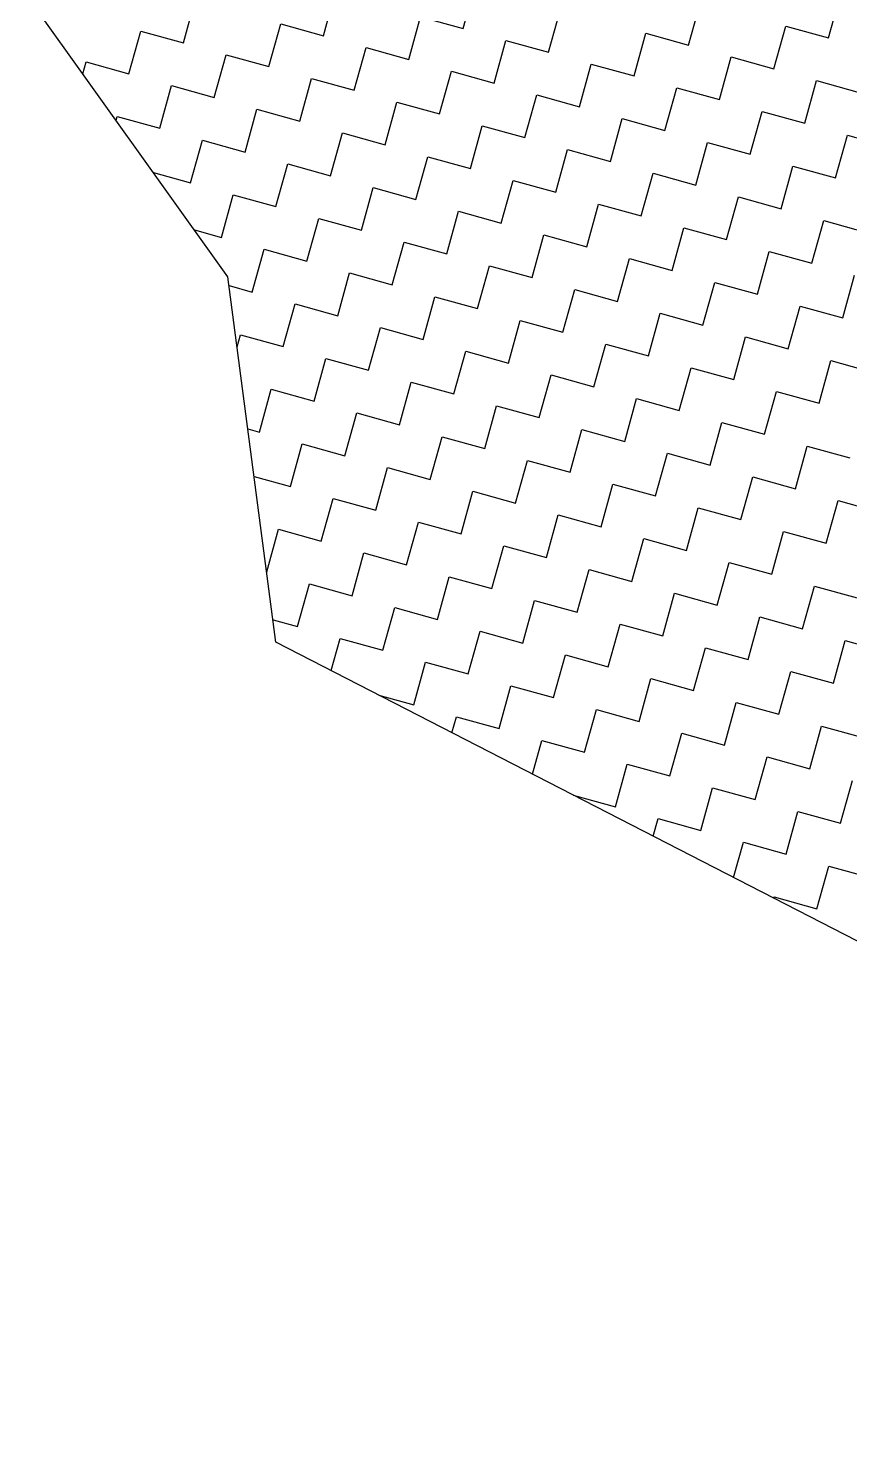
# Model space of a CAD drawing. Header units: metres. Extents: x 291974 to 293244, y 2020596 to 2023640.
# Drawn here: x 292561.8 to 292608.2, y 2022429.9 to 2022509 of the extents above; entities that cross this region are included whole.
import ezdxf

# ---------------------------------------------------------------- set-up
doc = ezdxf.new("R2010")
doc.units = ezdxf.units.M
doc.header["$MEASUREMENT"] = 0
doc.layers.add('POLY_HATCH', color=12, linetype='Continuous')

msp = doc.modelspace()

# ---------------------------------------------------------------- linework, layer by layer
at = {"layer": 'POLY_HATCH', "linetype": 'Continuous'}
for p, q in [((292578.503, 2022508.54), (292579.172, 2022510.95)), ((292586.403, 2022508.945), (292587.072, 2022511.355)), ((292607.024, 2022508.417), (292607.692, 2022510.828)), ((292570.603, 2022508.135), (292571.272, 2022510.546)), ((292591.224, 2022507.608), (292591.892, 2022510.018)), ((292599.124, 2022508.013), (292599.792, 2022510.423)), ((292575.424, 2022506.798), (292576.093, 2022509.209)), ((292576.093, 2022509.209), (292578.503, 2022508.54)), ((292583.324, 2022507.203), (292583.993, 2022509.613)), ((292583.993, 2022509.613), (292586.403, 2022508.945)), ((292567.524, 2022506.393), (292568.193, 2022508.804)), ((292568.193, 2022508.804), (292570.603, 2022508.135)), ((292596.045, 2022506.271), (292596.713, 2022508.681)), ((292596.713, 2022508.681), (292599.124, 2022508.013)), ((292603.945, 2022506.675), (292604.613, 2022509.086)), ((292604.613, 2022509.086), (292607.024, 2022508.417)), ((292580.245, 2022505.461), (292580.914, 2022507.871)), ((292580.914, 2022507.871), (292583.324, 2022507.203)), ((292588.145, 2022505.866), (292588.813, 2022508.276)), ((292588.813, 2022508.276), (292591.224, 2022507.608)), ((292564.925, 2022506.38), (292565.114, 2022507.062)), ((292565.114, 2022507.062), (292567.524, 2022506.393)), ((292572.345, 2022505.056), (292573.014, 2022507.467)), ((292573.014, 2022507.467), (292575.424, 2022506.798)), ((292592.966, 2022504.529), (292593.634, 2022506.939)), ((292593.634, 2022506.939), (292596.045, 2022506.271)), ((292600.866, 2022504.934), (292601.534, 2022507.344)), ((292601.534, 2022507.344), (292603.945, 2022506.675)), ((292577.166, 2022503.719), (292577.835, 2022506.13)), ((292577.835, 2022506.13), (292580.245, 2022505.461)), ((292585.066, 2022504.124), (292585.734, 2022506.534)), ((292585.734, 2022506.534), (292588.145, 2022505.866)), ((292569.266, 2022503.314), (292569.935, 2022505.725)), ((292569.935, 2022505.725), (292572.345, 2022505.056)), ((292597.787, 2022503.192), (292598.455, 2022505.602)), ((292598.455, 2022505.602), (292600.866, 2022504.934)), ((292605.687, 2022503.596), (292606.355, 2022506.007)), ((292606.355, 2022506.007), (292608.766, 2022505.338)), ((292581.987, 2022502.382), (292582.655, 2022504.792)), ((292582.655, 2022504.792), (292585.066, 2022504.124)), ((292589.887, 2022502.787), (292590.555, 2022505.197)), ((292590.555, 2022505.197), (292592.966, 2022504.529)), ((292566.796, 2022503.766), (292566.856, 2022503.983)), ((292566.856, 2022503.983), (292569.266, 2022503.314)), ((292574.087, 2022501.977), (292574.756, 2022504.388)), ((292574.756, 2022504.388), (292577.166, 2022503.719)), ((292594.708, 2022501.45), (292595.376, 2022503.86)), ((292595.376, 2022503.86), (292597.787, 2022503.192)), ((292602.608, 2022501.855), (292603.276, 2022504.265)), ((292603.276, 2022504.265), (292605.687, 2022503.596)), ((292578.908, 2022500.64), (292579.576, 2022503.051)), ((292579.576, 2022503.051), (292581.987, 2022502.382)), ((292586.808, 2022501.045), (292587.476, 2022503.455)), ((292587.476, 2022503.455), (292589.887, 2022502.787)), ((292607.429, 2022500.517), (292608.097, 2022502.928)), ((292608.097, 2022502.928), (292610.508, 2022502.259)), ((292571.008, 2022500.235), (292571.677, 2022502.646)), ((292571.677, 2022502.646), (292574.087, 2022501.977)), ((292591.629, 2022499.708), (292592.297, 2022502.118)), ((292592.297, 2022502.118), (292594.708, 2022501.45)), ((292599.529, 2022500.113), (292600.197, 2022502.523)), ((292600.197, 2022502.523), (292602.608, 2022501.855)), ((292575.829, 2022498.898), (292576.497, 2022501.309)), ((292576.497, 2022501.309), (292578.908, 2022500.64)), ((292583.729, 2022499.303), (292584.397, 2022501.713)), ((292584.397, 2022501.713), (292586.808, 2022501.045)), ((292568.905, 2022500.819), (292571.008, 2022500.235)), ((292596.45, 2022498.371), (292597.118, 2022500.781)), ((292597.118, 2022500.781), (292599.529, 2022500.113)), ((292604.35, 2022498.776), (292605.018, 2022501.186)), ((292605.018, 2022501.186), (292607.429, 2022500.517)), ((292580.65, 2022497.561), (292581.318, 2022499.972)), ((292581.318, 2022499.972), (292583.729, 2022499.303)), ((292588.55, 2022497.966), (292589.218, 2022500.376)), ((292589.218, 2022500.376), (292591.629, 2022499.708)), ((292572.75, 2022497.156), (292573.418, 2022499.567)), ((292573.418, 2022499.567), (292575.829, 2022498.898)), ((292593.371, 2022496.629), (292594.039, 2022499.039)), ((292594.039, 2022499.039), (292596.45, 2022498.371)), ((292601.271, 2022497.034), (292601.939, 2022499.444)), ((292601.939, 2022499.444), (292604.35, 2022498.776)), ((292577.571, 2022495.819), (292578.239, 2022498.23)), ((292578.239, 2022498.23), (292580.65, 2022497.561)), ((292585.471, 2022496.224), (292586.139, 2022498.634)), ((292586.139, 2022498.634), (292588.55, 2022497.966)), ((292606.092, 2022495.697), (292606.76, 2022498.107)), ((292606.76, 2022498.107), (292609.171, 2022497.438)), ((292571.222, 2022497.58), (292572.75, 2022497.156)), ((292598.192, 2022495.292), (292598.86, 2022497.702)), ((292598.86, 2022497.702), (292601.271, 2022497.034)), ((292582.392, 2022494.482), (292583.06, 2022496.893)), ((292583.06, 2022496.893), (292585.471, 2022496.224)), ((292590.292, 2022494.887), (292590.96, 2022497.297)), ((292590.96, 2022497.297), (292593.371, 2022496.629)), ((292574.492, 2022494.077), (292575.16, 2022496.488)), ((292575.16, 2022496.488), (292577.571, 2022495.819)), ((292595.113, 2022493.55), (292595.781, 2022495.96)), ((292595.781, 2022495.96), (292598.192, 2022495.292)), ((292603.013, 2022493.955), (292603.681, 2022496.365)), ((292603.681, 2022496.365), (292606.092, 2022495.697)), ((292579.313, 2022492.74), (292579.981, 2022495.151)), ((292579.981, 2022495.151), (292582.392, 2022494.482)), ((292587.213, 2022493.145), (292587.881, 2022495.555)), ((292587.881, 2022495.555), (292590.292, 2022494.887)), ((292607.833, 2022492.618), (292608.502, 2022495.028)), ((292573.18, 2022494.441), (292574.492, 2022494.077)), ((292592.034, 2022491.808), (292592.702, 2022494.218)), ((292592.702, 2022494.218), (292595.113, 2022493.55)), ((292599.934, 2022492.213), (292600.602, 2022494.623)), ((292600.602, 2022494.623), (292603.013, 2022493.955)), ((292576.234, 2022490.998), (292576.902, 2022493.409)), ((292576.902, 2022493.409), (292579.313, 2022492.74)), ((292584.134, 2022491.403), (292584.802, 2022493.814)), ((292584.802, 2022493.814), (292587.213, 2022493.145)), ((292596.855, 2022490.471), (292597.523, 2022492.881)), ((292597.523, 2022492.881), (292599.934, 2022492.213)), ((292604.754, 2022490.876), (292605.423, 2022493.286)), ((292605.423, 2022493.286), (292607.833, 2022492.618)), ((292581.055, 2022489.661), (292581.723, 2022492.072)), ((292581.723, 2022492.072), (292584.134, 2022491.403)), ((292588.955, 2022490.066), (292589.623, 2022492.476)), ((292589.623, 2022492.476), (292592.034, 2022491.808)), ((292573.635, 2022490.986), (292573.823, 2022491.667)), ((292573.823, 2022491.667), (292576.234, 2022490.998)), ((292593.776, 2022488.729), (292594.444, 2022491.139)), ((292594.444, 2022491.139), (292596.855, 2022490.471)), ((292601.675, 2022489.134), (292602.344, 2022491.544)), ((292602.344, 2022491.544), (292604.754, 2022490.876)), ((292577.976, 2022487.919), (292578.644, 2022490.33)), ((292578.644, 2022490.33), (292581.055, 2022489.661)), ((292585.876, 2022488.324), (292586.544, 2022490.735)), ((292586.544, 2022490.735), (292588.955, 2022490.066)), ((292606.496, 2022487.797), (292607.165, 2022490.207)), ((292607.165, 2022490.207), (292609.575, 2022489.539)), ((292590.697, 2022486.987), (292591.365, 2022489.397)), ((292591.365, 2022489.397), (292593.776, 2022488.729)), ((292598.596, 2022487.392), (292599.265, 2022489.802)), ((292599.265, 2022489.802), (292601.675, 2022489.134)), ((292582.797, 2022486.582), (292583.465, 2022488.993)), ((292583.465, 2022488.993), (292585.876, 2022488.324)), ((292574.897, 2022486.177), (292575.565, 2022488.588)), ((292575.565, 2022488.588), (292577.976, 2022487.919)), ((292595.517, 2022485.65), (292596.186, 2022488.06)), ((292596.186, 2022488.06), (292598.596, 2022487.392)), ((292603.417, 2022486.055), (292604.086, 2022488.465)), ((292604.086, 2022488.465), (292606.496, 2022487.797)), ((292579.718, 2022484.84), (292580.386, 2022487.251)), ((292580.386, 2022487.251), (292582.797, 2022486.582)), ((292587.618, 2022485.245), (292588.286, 2022487.656)), ((292588.286, 2022487.656), (292590.697, 2022486.987)), ((292574.244, 2022486.358), (292574.897, 2022486.177)), ((292592.438, 2022483.908), (292593.107, 2022486.318)), ((292593.107, 2022486.318), (292595.517, 2022485.65)), ((292600.338, 2022484.313), (292601.007, 2022486.723)), ((292601.007, 2022486.723), (292603.417, 2022486.055)), ((292576.639, 2022483.098), (292577.307, 2022485.509)), ((292577.307, 2022485.509), (292579.718, 2022484.84)), ((292584.539, 2022483.503), (292585.207, 2022485.914)), ((292585.207, 2022485.914), (292587.618, 2022485.245)), ((292597.259, 2022482.571), (292597.928, 2022484.981)), ((292597.928, 2022484.981), (292600.338, 2022484.313)), ((292605.159, 2022482.976), (292605.828, 2022485.386)), ((292605.828, 2022485.386), (292608.238, 2022484.718)), ((292581.46, 2022481.761), (292582.128, 2022484.172)), ((292582.128, 2022484.172), (292584.539, 2022483.503)), ((292589.359, 2022482.166), (292590.028, 2022484.577)), ((292590.028, 2022484.577), (292592.438, 2022483.908)), ((292574.598, 2022483.664), (292576.639, 2022483.098)), ((292594.18, 2022480.829), (292594.849, 2022483.239)), ((292594.849, 2022483.239), (292597.259, 2022482.571)), ((292602.08, 2022481.234), (292602.749, 2022483.644)), ((292602.749, 2022483.644), (292605.159, 2022482.976)), ((292578.381, 2022480.019), (292579.049, 2022482.43)), ((292579.049, 2022482.43), (292581.46, 2022481.761)), ((292586.28, 2022480.424), (292586.949, 2022482.835)), ((292586.949, 2022482.835), (292589.359, 2022482.166)), ((292606.901, 2022479.897), (292607.57, 2022482.307)), ((292607.57, 2022482.307), (292609.98, 2022481.639)), ((292591.101, 2022479.087), (292591.77, 2022481.498)), ((292591.77, 2022481.498), (292594.18, 2022480.829)), ((292599.001, 2022479.492), (292599.67, 2022481.902)), ((292599.67, 2022481.902), (292602.08, 2022481.234)), ((292583.201, 2022478.682), (292583.87, 2022481.093)), ((292583.87, 2022481.093), (292586.28, 2022480.424)), ((292575.306, 2022478.292), (292575.97, 2022480.688)), ((292575.97, 2022480.688), (292578.381, 2022480.019)), ((292595.922, 2022477.75), (292596.591, 2022480.16)), ((292596.591, 2022480.16), (292599.001, 2022479.492)), ((292603.822, 2022478.155), (292604.491, 2022480.565)), ((292604.491, 2022480.565), (292606.901, 2022479.897)), ((292580.122, 2022476.94), (292580.791, 2022479.351)), ((292580.791, 2022479.351), (292583.201, 2022478.682)), ((292588.022, 2022477.345), (292588.691, 2022479.756)), ((292588.691, 2022479.756), (292591.101, 2022479.087)), ((292592.843, 2022476.008), (292593.512, 2022478.419)), ((292593.512, 2022478.419), (292595.922, 2022477.75)), ((292600.743, 2022476.413), (292601.412, 2022478.823)), ((292601.412, 2022478.823), (292603.822, 2022478.155)), ((292577.043, 2022475.198), (292577.712, 2022477.609)), ((292577.712, 2022477.609), (292580.122, 2022476.94)), ((292584.943, 2022475.603), (292585.612, 2022478.014)), ((292585.612, 2022478.014), (292588.022, 2022477.345)), ((292597.664, 2022474.671), (292598.333, 2022477.081)), ((292598.333, 2022477.081), (292600.743, 2022476.413)), ((292605.564, 2022475.076), (292606.233, 2022477.486)), ((292606.233, 2022477.486), (292608.643, 2022476.818)), ((292581.864, 2022473.861), (292582.533, 2022476.272)), ((292582.533, 2022476.272), (292584.943, 2022475.603)), ((292589.764, 2022474.266), (292590.433, 2022476.677)), ((292590.433, 2022476.677), (292592.843, 2022476.008)), ((292575.662, 2022475.581), (292577.043, 2022475.198)), ((292594.585, 2022472.929), (292595.254, 2022475.34)), ((292595.254, 2022475.34), (292597.664, 2022474.671)), ((292602.485, 2022473.334), (292603.154, 2022475.744)), ((292603.154, 2022475.744), (292605.564, 2022475.076)), ((292578.949, 2022472.711), (292579.454, 2022474.53)), ((292579.454, 2022474.53), (292581.864, 2022473.861)), ((292586.685, 2022472.524), (292587.354, 2022474.935)), ((292587.354, 2022474.935), (292589.764, 2022474.266)), ((292607.306, 2022471.997), (292607.975, 2022474.407)), ((292607.975, 2022474.407), (292610.385, 2022473.739)), ((292591.506, 2022471.187), (292592.175, 2022473.598)), ((292592.175, 2022473.598), (292594.585, 2022472.929)), ((292599.406, 2022471.592), (292600.075, 2022474.002)), ((292600.075, 2022474.002), (292602.485, 2022473.334)), ((292583.606, 2022470.782), (292584.275, 2022473.193)), ((292584.275, 2022473.193), (292586.685, 2022472.524)), ((292596.327, 2022469.85), (292596.996, 2022472.261)), ((292596.996, 2022472.261), (292599.406, 2022471.592)), ((292604.227, 2022470.255), (292604.896, 2022472.665)), ((292604.896, 2022472.665), (292607.306, 2022471.997)), ((292581.641, 2022471.327), (292583.606, 2022470.782)), ((292588.427, 2022469.445), (292589.096, 2022471.856)), ((292589.096, 2022471.856), (292591.506, 2022471.187)), ((292593.248, 2022468.108), (292593.917, 2022470.519)), ((292593.917, 2022470.519), (292596.327, 2022469.85)), ((292601.148, 2022468.513), (292601.817, 2022470.923)), ((292601.817, 2022470.923), (292604.227, 2022470.255)), ((292585.765, 2022469.207), (292586.017, 2022470.114)), ((292586.017, 2022470.114), (292588.427, 2022469.445)), ((292598.069, 2022466.771), (292598.738, 2022469.182)), ((292598.738, 2022469.182), (292601.148, 2022468.513)), ((292605.969, 2022467.176), (292606.638, 2022469.586)), ((292606.638, 2022469.586), (292609.048, 2022468.918)), ((292590.309, 2022466.871), (292590.838, 2022468.777)), ((292590.838, 2022468.777), (292593.248, 2022468.108)), ((292594.99, 2022465.029), (292595.659, 2022467.44)), ((292595.659, 2022467.44), (292598.069, 2022466.771)), ((292602.89, 2022465.434), (292603.559, 2022467.844)), ((292603.559, 2022467.844), (292605.969, 2022467.176)), ((292607.711, 2022464.097), (292608.379, 2022466.507)), ((292592.606, 2022465.69), (292594.99, 2022465.029)), ((292599.811, 2022463.692), (292600.48, 2022466.103)), ((292600.48, 2022466.103), (292602.89, 2022465.434)), ((292597.125, 2022463.367), (292597.401, 2022464.361)), ((292597.401, 2022464.361), (292599.811, 2022463.692)), ((292604.632, 2022462.355), (292605.3, 2022464.765)), ((292605.3, 2022464.765), (292607.711, 2022464.097)), ((292601.669, 2022461.031), (292602.221, 2022463.024)), ((292602.221, 2022463.024), (292604.632, 2022462.355)), ((292606.374, 2022459.276), (292607.042, 2022461.686)), ((292607.042, 2022461.686), (292609.453, 2022461.018)), ((292603.941, 2022459.863), (292603.963, 2022459.945)), ((292603.963, 2022459.945), (292606.374, 2022459.276))]:
    msp.add_line(p, q, dxfattribs=at)
at = {"layer": 'POLY_HATCH'}
for p, q in [((292573.115, 2022494.935), (292561.827, 2022510.709)), ((292575.829, 2022474.315), (292573.115, 2022494.935)), ((292662.293, 2022429.865), (292575.829, 2022474.315))]:
    msp.add_line(p, q, dxfattribs=at)

doc.saveas('drawing.dxf')
